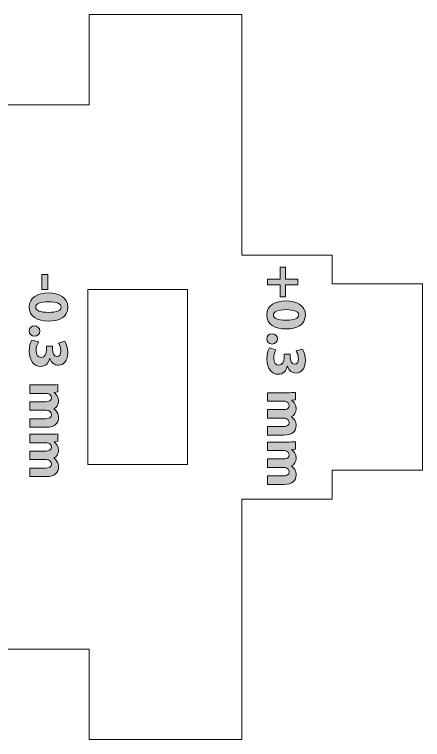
# Model space of a CAD drawing. Header units: inches. Extents: x 0.79 to 6.2, y -4.47 to -0.71.
# Drawn here: x 5.308 to 6.196, y -4.002 to -2.423 of the extents above; entities that cross this region are included whole.
import ezdxf

# ---------------------------------------------------------------- set-up
doc = ezdxf.new("R2010")
doc.units = ezdxf.units.IN
doc.header["$MEASUREMENT"] = 0
doc.layers.add('Layer 1', color=7, linetype='Continuous')

# ---------------------------------------------------------------- blocks, each defined once
blk = doc.blocks.new('block 5')
at = {"layer": 'Layer 1', "color": 7, "lineweight": 5, "true_color": 0xffffff}
for points in [[(5.999, -2.9469), (5.8022, -2.9469)], [(5.999, -3.0099), (5.999, -2.9469)], [(5.999, -3.0099), (6.1959, -3.0099), (6.1959, -3.4154), (5.999, -3.4154)], [(5.999, -3.4785), (5.999, -3.4154)], [(5.999, -3.4785), (5.8022, -3.4785)]]:
    blk.add_lwpolyline(points, dxfattribs=at)
blk = doc.blocks.new('block 6')
at = {"layer": 'Layer 1', "color": 7, "lineweight": 5, "true_color": 0xffffff}
for points in [[(5.4675, -3.0217), (5.6841, -3.0217), (5.6841, -3.4036), (5.4675, -3.4036)], [(5.4675, -3.0217), (5.4675, -3.4036)]]:
    blk.add_lwpolyline(points, dxfattribs=at)
blk = doc.blocks.new('block 26')
at = {"layer": 'Layer 1', "true_color": 0xed1f24}
h = blk.add_hatch(color=240, dxfattribs=at)
h.dxf.hatch_style = 2
h.paths.add_polyline_path([(5.9248, -3.0117), (5.8975, -3.0117), (5.8975, -3.0378), (5.8857, -3.0378), (5.8857, -3.0117), (5.8582, -3.0117), (5.8582, -2.9994), (5.8857, -2.9994), (5.8857, -2.9733), (5.8975, -2.9733), (5.8975, -2.9994), (5.9248, -2.9994)])
h = blk.add_hatch(color=240, dxfattribs=at)
h.dxf.hatch_style = 2
edge = h.paths.add_edge_path()
edge.add_spline(control_points=[(5.8993, -3.108), (5.8741, -3.108), (5.8569, -3.0979), (5.8569, -3.0771), (5.8569, -3.0561), (5.8757, -3.0469), (5.8987, -3.0468), (5.9223, -3.0468), (5.9409, -3.0568), (5.9409, -3.0778), (5.9409, -3.0995), (5.9215, -3.108), (5.8993, -3.108)], knot_values=[0, 0, 0, 0, 1, 1, 1, 2, 2, 2, 3, 3, 3, 4, 4, 4, 4], degree=3, periodic=1)
edge = h.paths.add_edge_path()
edge.add_spline(control_points=[(5.8987, -3.0659), (5.8801, -3.0658), (5.8712, -3.0703), (5.8712, -3.0777), (5.8712, -3.085), (5.8805, -3.089), (5.899, -3.089), (5.917, -3.089), (5.9265, -3.0852), (5.9265, -3.0775), (5.9265, -3.0705), (5.9176, -3.0658), (5.8987, -3.0659)], knot_values=[0, 0, 0, 0, 1, 1, 1, 2, 2, 2, 3, 3, 3, 4, 4, 4, 4], degree=3, periodic=1)
h = blk.add_hatch(color=240, dxfattribs=at)
h.dxf.hatch_style = 2
edge = h.paths.add_edge_path()
edge.add_spline(control_points=[(5.8684, -3.1184), (5.8751, -3.1184), (5.88, -3.123), (5.88, -3.1296), (5.88, -3.1363), (5.8752, -3.1408), (5.8684, -3.1408), (5.8617, -3.1408), (5.8569, -3.1363), (5.8569, -3.1295), (5.8569, -3.123), (5.8617, -3.1184), (5.8684, -3.1184)], knot_values=[0, 0, 0, 0, 1, 1, 1, 2, 2, 2, 3, 3, 3, 4, 4, 4, 4], degree=3, periodic=1)
h = blk.add_hatch(color=240, dxfattribs=at)
h.dxf.hatch_style = 2
edge = h.paths.add_edge_path()
edge.add_spline(control_points=[(5.8769, -3.1533), (5.8751, -3.1566), (5.8719, -3.1644), (5.8719, -3.1721), (5.8719, -3.182), (5.8766, -3.187), (5.8827, -3.187), (5.8907, -3.187), (5.8944, -3.179), (5.8944, -3.1706), (5.8944, -3.1706), (5.8944, -3.1629), (5.8944, -3.1629), (5.8944, -3.1629), (5.908, -3.1629), (5.908, -3.1629), (5.908, -3.1629), (5.908, -3.1703), (5.908, -3.1703), (5.9081, -3.1766), (5.9105, -3.1848), (5.9174, -3.1848), (5.9223, -3.1848), (5.9259, -3.1808), (5.9259, -3.1728), (5.9259, -3.1661), (5.923, -3.1591), (5.921, -3.1558), (5.921, -3.1558), (5.9348, -3.1519), (5.9348, -3.1519), (5.9379, -3.1568), (5.9409, -3.1665), (5.9409, -3.177), (5.9409, -3.1944), (5.9318, -3.204), (5.9206, -3.204), (5.912, -3.204), (5.9052, -3.1992), (5.9017, -3.1892), (5.9017, -3.1892), (5.9015, -3.1892), (5.9015, -3.1892), (5.8997, -3.1989), (5.8924, -3.2068), (5.8817, -3.2068), (5.8674, -3.2068), (5.8569, -3.1942), (5.8569, -3.1735), (5.8569, -3.163), (5.8596, -3.1541), (5.8626, -3.1494), (5.8626, -3.1494), (5.8769, -3.1533), (5.8769, -3.1533)], knot_values=[0, 0, 0, 0, 1, 1, 1, 2, 2, 2, 3, 3, 3, 4, 4, 4, 5, 5, 5, 6, 6, 6, 7, 7, 7, 8, 8, 8, 9, 9, 9, 10, 10, 10, 11, 11, 11, 12, 12, 12, 13, 13, 13, 14, 14, 14, 15, 15, 15, 16, 16, 16, 17, 17, 17, 18, 18, 18, 18], degree=3, periodic=1)
h = blk.add_hatch(color=240, dxfattribs=at)
h.dxf.hatch_style = 2
edge = h.paths.add_edge_path()
edge.add_spline(control_points=[(5.8999, -3.2469), (5.9075, -3.2469), (5.914, -3.2466), (5.9194, -3.2464), (5.9194, -3.2464), (5.9194, -3.2624), (5.9194, -3.2624), (5.9194, -3.2624), (5.9111, -3.2633), (5.9111, -3.2633), (5.9111, -3.2633), (5.9111, -3.2636), (5.9111, -3.2636), (5.915, -3.2663), (5.9208, -3.2716), (5.9208, -3.2822), (5.9208, -3.29), (5.9168, -3.2963), (5.9104, -3.2989), (5.9104, -3.2989), (5.9104, -3.2992), (5.9104, -3.2992), (5.9135, -3.3014), (5.916, -3.3042), (5.9178, -3.307), (5.9198, -3.3104), (5.9208, -3.3142), (5.9208, -3.3187), (5.9208, -3.3304), (5.9125, -3.3393), (5.8942, -3.3393), (5.8942, -3.3393), (5.8582, -3.3393), (5.8582, -3.3393), (5.8582, -3.3393), (5.8582, -3.3208), (5.8582, -3.3208), (5.8582, -3.3208), (5.8915, -3.3208), (5.8915, -3.3208), (5.9004, -3.3208), (5.9055, -3.3179), (5.9055, -3.3118), (5.9055, -3.3074), (5.9025, -3.3043), (5.8989, -3.303), (5.8975, -3.3025), (5.8955, -3.3023), (5.894, -3.3023), (5.894, -3.3023), (5.8582, -3.3023), (5.8582, -3.3023), (5.8582, -3.3023), (5.8582, -3.2838), (5.8582, -3.2838), (5.8582, -3.2838), (5.8925, -3.2838), (5.8925, -3.2838), (5.9002, -3.2838), (5.9055, -3.281), (5.9055, -3.275), (5.9055, -3.2701), (5.9017, -3.2673), (5.8986, -3.2661), (5.8971, -3.2655), (5.8954, -3.2654), (5.8939, -3.2654), (5.8939, -3.2654), (5.8582, -3.2654), (5.8582, -3.2654), (5.8582, -3.2654), (5.8582, -3.2469), (5.8582, -3.2469), (5.8582, -3.2469), (5.8999, -3.2469), (5.8999, -3.2469)], knot_values=[0, 0, 0, 0, 1, 1, 1, 2, 2, 2, 3, 3, 3, 4, 4, 4, 5, 5, 5, 6, 6, 6, 7, 7, 7, 8, 8, 8, 9, 9, 9, 10, 10, 10, 11, 11, 11, 12, 12, 12, 13, 13, 13, 14, 14, 14, 15, 15, 15, 16, 16, 16, 17, 17, 17, 18, 18, 18, 19, 19, 19, 20, 20, 20, 21, 21, 21, 22, 22, 22, 23, 23, 23, 24, 24, 24, 25, 25, 25, 25], degree=3, periodic=1)
h = blk.add_hatch(color=240, dxfattribs=at)
h.dxf.hatch_style = 2
edge = h.paths.add_edge_path()
edge.add_spline(control_points=[(5.8999, -3.3544), (5.9075, -3.3544), (5.914, -3.3541), (5.9194, -3.3539), (5.9194, -3.3539), (5.9194, -3.3699), (5.9194, -3.3699), (5.9194, -3.3699), (5.9111, -3.3708), (5.9111, -3.3708), (5.9111, -3.3708), (5.9111, -3.3711), (5.9111, -3.3711), (5.915, -3.3738), (5.9208, -3.3791), (5.9208, -3.3896), (5.9208, -3.3975), (5.9168, -3.4038), (5.9104, -3.4064), (5.9104, -3.4064), (5.9104, -3.4067), (5.9104, -3.4067), (5.9135, -3.4089), (5.916, -3.4117), (5.9178, -3.4145), (5.9198, -3.4179), (5.9208, -3.4217), (5.9208, -3.4262), (5.9208, -3.4379), (5.9125, -3.4468), (5.8942, -3.4468), (5.8942, -3.4468), (5.8582, -3.4468), (5.8582, -3.4468), (5.8582, -3.4468), (5.8582, -3.4283), (5.8582, -3.4283), (5.8582, -3.4283), (5.8915, -3.4283), (5.8915, -3.4283), (5.9004, -3.4283), (5.9055, -3.4254), (5.9055, -3.4193), (5.9055, -3.4149), (5.9025, -3.4118), (5.8989, -3.4105), (5.8975, -3.41), (5.8955, -3.4098), (5.894, -3.4098), (5.894, -3.4098), (5.8582, -3.4098), (5.8582, -3.4098), (5.8582, -3.4098), (5.8582, -3.3913), (5.8582, -3.3913), (5.8582, -3.3913), (5.8925, -3.3913), (5.8925, -3.3913), (5.9002, -3.3913), (5.9055, -3.3885), (5.9055, -3.3825), (5.9055, -3.3776), (5.9017, -3.3748), (5.8986, -3.3736), (5.8971, -3.373), (5.8954, -3.3729), (5.8939, -3.3729), (5.8939, -3.3729), (5.8582, -3.3729), (5.8582, -3.3729), (5.8582, -3.3729), (5.8582, -3.3544), (5.8582, -3.3544), (5.8582, -3.3544), (5.8999, -3.3544), (5.8999, -3.3544)], knot_values=[0, 0, 0, 0, 1, 1, 1, 2, 2, 2, 3, 3, 3, 4, 4, 4, 5, 5, 5, 6, 6, 6, 7, 7, 7, 8, 8, 8, 9, 9, 9, 10, 10, 10, 11, 11, 11, 12, 12, 12, 13, 13, 13, 14, 14, 14, 15, 15, 15, 16, 16, 16, 17, 17, 17, 18, 18, 18, 19, 19, 19, 20, 20, 20, 21, 21, 21, 22, 22, 22, 23, 23, 23, 24, 24, 24, 25, 25, 25, 25], degree=3, periodic=1)
at = {"layer": 'Layer 1', "lineweight": 0}
blk.add_lwpolyline([(5.9248, -3.0117), (5.8975, -3.0117), (5.8975, -3.0378), (5.8857, -3.0378), (5.8857, -3.0117), (5.8582, -3.0117), (5.8582, -2.9994), (5.8857, -2.9994), (5.8857, -2.9733), (5.8975, -2.9733), (5.8975, -2.9994), (5.9248, -2.9994), (5.9248, -3.0117)], dxfattribs=at)
for points, knots in [([(5.8993, -3.108), (5.8741, -3.108), (5.8569, -3.0979), (5.8569, -3.0771), (5.8569, -3.0561), (5.8757, -3.0469), (5.8987, -3.0468), (5.9223, -3.0468), (5.9409, -3.0568), (5.9409, -3.0778), (5.9409, -3.0995), (5.9215, -3.108), (5.8993, -3.108)], [0, 0, 0, 0, 1, 1, 1, 2, 2, 2, 3, 3, 3, 4, 4, 4, 4]), ([(5.8987, -3.0659), (5.8801, -3.0658), (5.8712, -3.0703), (5.8712, -3.0777), (5.8712, -3.085), (5.8805, -3.089), (5.899, -3.089), (5.917, -3.089), (5.9265, -3.0852), (5.9265, -3.0775), (5.9265, -3.0705), (5.9176, -3.0658), (5.8987, -3.0659)], [0, 0, 0, 0, 1, 1, 1, 2, 2, 2, 3, 3, 3, 4, 4, 4, 4]), ([(5.8684, -3.1184), (5.8751, -3.1184), (5.88, -3.123), (5.88, -3.1296), (5.88, -3.1363), (5.8752, -3.1408), (5.8684, -3.1408), (5.8617, -3.1408), (5.8569, -3.1363), (5.8569, -3.1295), (5.8569, -3.123), (5.8617, -3.1184), (5.8684, -3.1184)], [0, 0, 0, 0, 1, 1, 1, 2, 2, 2, 3, 3, 3, 4, 4, 4, 4]), ([(5.8769, -3.1533), (5.8751, -3.1566), (5.8719, -3.1644), (5.8719, -3.1721), (5.8719, -3.182), (5.8766, -3.187), (5.8827, -3.187), (5.8907, -3.187), (5.8944, -3.179), (5.8944, -3.1706), (5.8944, -3.1706), (5.8944, -3.1629), (5.8944, -3.1629), (5.8944, -3.1629), (5.908, -3.1629), (5.908, -3.1629), (5.908, -3.1629), (5.908, -3.1703), (5.908, -3.1703), (5.9081, -3.1766), (5.9105, -3.1848), (5.9174, -3.1848), (5.9223, -3.1848), (5.9259, -3.1808), (5.9259, -3.1728), (5.9259, -3.1661), (5.923, -3.1591), (5.921, -3.1558), (5.921, -3.1558), (5.9348, -3.1519), (5.9348, -3.1519), (5.9379, -3.1568), (5.9409, -3.1665), (5.9409, -3.177), (5.9409, -3.1944), (5.9318, -3.204), (5.9206, -3.204), (5.912, -3.204), (5.9052, -3.1992), (5.9017, -3.1892), (5.9017, -3.1892), (5.9015, -3.1892), (5.9015, -3.1892), (5.8997, -3.1989), (5.8924, -3.2068), (5.8817, -3.2068), (5.8674, -3.2068), (5.8569, -3.1942), (5.8569, -3.1735), (5.8569, -3.163), (5.8596, -3.1541), (5.8626, -3.1494), (5.8626, -3.1494), (5.8769, -3.1533), (5.8769, -3.1533)], [0, 0, 0, 0, 1, 1, 1, 2, 2, 2, 3, 3, 3, 4, 4, 4, 5, 5, 5, 6, 6, 6, 7, 7, 7, 8, 8, 8, 9, 9, 9, 10, 10, 10, 11, 11, 11, 12, 12, 12, 13, 13, 13, 14, 14, 14, 15, 15, 15, 16, 16, 16, 17, 17, 17, 18, 18, 18, 18]), ([(5.8999, -3.2469), (5.9075, -3.2469), (5.914, -3.2466), (5.9194, -3.2464), (5.9194, -3.2464), (5.9194, -3.2624), (5.9194, -3.2624), (5.9194, -3.2624), (5.9111, -3.2633), (5.9111, -3.2633), (5.9111, -3.2633), (5.9111, -3.2636), (5.9111, -3.2636), (5.915, -3.2663), (5.9208, -3.2716), (5.9208, -3.2822), (5.9208, -3.29), (5.9168, -3.2963), (5.9104, -3.2989), (5.9104, -3.2989), (5.9104, -3.2992), (5.9104, -3.2992), (5.9135, -3.3014), (5.916, -3.3042), (5.9178, -3.307), (5.9198, -3.3104), (5.9208, -3.3142), (5.9208, -3.3187), (5.9208, -3.3304), (5.9125, -3.3393), (5.8942, -3.3393), (5.8942, -3.3393), (5.8582, -3.3393), (5.8582, -3.3393), (5.8582, -3.3393), (5.8582, -3.3208), (5.8582, -3.3208), (5.8582, -3.3208), (5.8915, -3.3208), (5.8915, -3.3208), (5.9004, -3.3208), (5.9055, -3.3179), (5.9055, -3.3118), (5.9055, -3.3074), (5.9025, -3.3043), (5.8989, -3.303), (5.8975, -3.3025), (5.8955, -3.3023), (5.894, -3.3023), (5.894, -3.3023), (5.8582, -3.3023), (5.8582, -3.3023), (5.8582, -3.3023), (5.8582, -3.2838), (5.8582, -3.2838), (5.8582, -3.2838), (5.8925, -3.2838), (5.8925, -3.2838), (5.9002, -3.2838), (5.9055, -3.281), (5.9055, -3.275), (5.9055, -3.2701), (5.9017, -3.2673), (5.8986, -3.2661), (5.8971, -3.2655), (5.8954, -3.2654), (5.8939, -3.2654), (5.8939, -3.2654), (5.8582, -3.2654), (5.8582, -3.2654), (5.8582, -3.2654), (5.8582, -3.2469), (5.8582, -3.2469), (5.8582, -3.2469), (5.8999, -3.2469), (5.8999, -3.2469)], [0, 0, 0, 0, 1, 1, 1, 2, 2, 2, 3, 3, 3, 4, 4, 4, 5, 5, 5, 6, 6, 6, 7, 7, 7, 8, 8, 8, 9, 9, 9, 10, 10, 10, 11, 11, 11, 12, 12, 12, 13, 13, 13, 14, 14, 14, 15, 15, 15, 16, 16, 16, 17, 17, 17, 18, 18, 18, 19, 19, 19, 20, 20, 20, 21, 21, 21, 22, 22, 22, 23, 23, 23, 24, 24, 24, 25, 25, 25, 25]), ([(5.8999, -3.3544), (5.9075, -3.3544), (5.914, -3.3541), (5.9194, -3.3539), (5.9194, -3.3539), (5.9194, -3.3699), (5.9194, -3.3699), (5.9194, -3.3699), (5.9111, -3.3708), (5.9111, -3.3708), (5.9111, -3.3708), (5.9111, -3.3711), (5.9111, -3.3711), (5.915, -3.3738), (5.9208, -3.3791), (5.9208, -3.3896), (5.9208, -3.3975), (5.9168, -3.4038), (5.9104, -3.4064), (5.9104, -3.4064), (5.9104, -3.4067), (5.9104, -3.4067), (5.9135, -3.4089), (5.916, -3.4117), (5.9178, -3.4145), (5.9198, -3.4179), (5.9208, -3.4217), (5.9208, -3.4262), (5.9208, -3.4379), (5.9125, -3.4468), (5.8942, -3.4468), (5.8942, -3.4468), (5.8582, -3.4468), (5.8582, -3.4468), (5.8582, -3.4468), (5.8582, -3.4283), (5.8582, -3.4283), (5.8582, -3.4283), (5.8915, -3.4283), (5.8915, -3.4283), (5.9004, -3.4283), (5.9055, -3.4254), (5.9055, -3.4193), (5.9055, -3.4149), (5.9025, -3.4118), (5.8989, -3.4105), (5.8975, -3.41), (5.8955, -3.4098), (5.894, -3.4098), (5.894, -3.4098), (5.8582, -3.4098), (5.8582, -3.4098), (5.8582, -3.4098), (5.8582, -3.3913), (5.8582, -3.3913), (5.8582, -3.3913), (5.8925, -3.3913), (5.8925, -3.3913), (5.9002, -3.3913), (5.9055, -3.3885), (5.9055, -3.3825), (5.9055, -3.3776), (5.9017, -3.3748), (5.8986, -3.3736), (5.8971, -3.373), (5.8954, -3.3729), (5.8939, -3.3729), (5.8939, -3.3729), (5.8582, -3.3729), (5.8582, -3.3729), (5.8582, -3.3729), (5.8582, -3.3544), (5.8582, -3.3544), (5.8582, -3.3544), (5.8999, -3.3544), (5.8999, -3.3544)], [0, 0, 0, 0, 1, 1, 1, 2, 2, 2, 3, 3, 3, 4, 4, 4, 5, 5, 5, 6, 6, 6, 7, 7, 7, 8, 8, 8, 9, 9, 9, 10, 10, 10, 11, 11, 11, 12, 12, 12, 13, 13, 13, 14, 14, 14, 15, 15, 15, 16, 16, 16, 17, 17, 17, 18, 18, 18, 19, 19, 19, 20, 20, 20, 21, 21, 21, 22, 22, 22, 23, 23, 23, 24, 24, 24, 25, 25, 25, 25])]:
    blk.add_open_spline(points, degree=3, knots=knots, dxfattribs=at)
blk = doc.blocks.new('block 27')
at = {"layer": 'Layer 1', "true_color": 0xed1f24}
h = blk.add_hatch(color=240, dxfattribs=at)
h.dxf.hatch_style = 2
h.paths.add_polyline_path([(5.38, -3.0219), (5.3674, -3.0219), (5.3674, -2.9891), (5.38, -2.9891)])
h = blk.add_hatch(color=240, dxfattribs=at)
h.dxf.hatch_style = 2
edge = h.paths.add_edge_path()
edge.add_spline(control_points=[(5.3819, -3.0909), (5.3568, -3.0909), (5.3395, -3.0808), (5.3395, -3.06), (5.3395, -3.039), (5.3584, -3.0298), (5.3814, -3.0296), (5.4049, -3.0296), (5.4235, -3.0397), (5.4235, -3.0607), (5.4235, -3.0824), (5.4041, -3.0909), (5.3819, -3.0909)], knot_values=[0, 0, 0, 0, 1, 1, 1, 2, 2, 2, 3, 3, 3, 4, 4, 4, 4], degree=3, periodic=1)
edge = h.paths.add_edge_path()
edge.add_spline(control_points=[(5.3814, -3.0488), (5.3628, -3.0487), (5.3539, -3.0532), (5.3539, -3.0605), (5.3539, -3.0679), (5.3631, -3.0719), (5.3816, -3.0719), (5.3996, -3.0719), (5.4091, -3.068), (5.4091, -3.0604), (5.4091, -3.0534), (5.4003, -3.0487), (5.3814, -3.0488)], knot_values=[0, 0, 0, 0, 1, 1, 1, 2, 2, 2, 3, 3, 3, 4, 4, 4, 4], degree=3, periodic=1)
h = blk.add_hatch(color=240, dxfattribs=at)
h.dxf.hatch_style = 2
edge = h.paths.add_edge_path()
edge.add_spline(control_points=[(5.351, -3.1013), (5.3578, -3.1013), (5.3626, -3.1059), (5.3626, -3.1125), (5.3626, -3.1192), (5.3579, -3.1237), (5.351, -3.1237), (5.3444, -3.1237), (5.3395, -3.1192), (5.3395, -3.1124), (5.3395, -3.1059), (5.3444, -3.1013), (5.351, -3.1013)], knot_values=[0, 0, 0, 0, 1, 1, 1, 2, 2, 2, 3, 3, 3, 4, 4, 4, 4], degree=3, periodic=1)
h = blk.add_hatch(color=240, dxfattribs=at)
h.dxf.hatch_style = 2
edge = h.paths.add_edge_path()
edge.add_spline(control_points=[(5.3595, -3.1361), (5.3578, -3.1395), (5.3545, -3.1473), (5.3545, -3.155), (5.3545, -3.1649), (5.3593, -3.1699), (5.3654, -3.1699), (5.3734, -3.1699), (5.377, -3.1619), (5.377, -3.1535), (5.377, -3.1535), (5.377, -3.1458), (5.377, -3.1458), (5.377, -3.1458), (5.3906, -3.1458), (5.3906, -3.1458), (5.3906, -3.1458), (5.3906, -3.1532), (5.3906, -3.1532), (5.3908, -3.1595), (5.3931, -3.1677), (5.4, -3.1677), (5.4049, -3.1677), (5.4085, -3.1637), (5.4085, -3.1557), (5.4085, -3.149), (5.4056, -3.142), (5.4036, -3.1387), (5.4036, -3.1387), (5.4174, -3.1348), (5.4174, -3.1348), (5.4205, -3.1396), (5.4235, -3.1494), (5.4235, -3.1599), (5.4235, -3.1773), (5.4144, -3.1869), (5.4033, -3.1869), (5.3946, -3.1869), (5.3879, -3.182), (5.3844, -3.172), (5.3844, -3.172), (5.3841, -3.172), (5.3841, -3.172), (5.3824, -3.1818), (5.375, -3.1897), (5.3644, -3.1897), (5.35, -3.1897), (5.3395, -3.177), (5.3395, -3.1564), (5.3395, -3.1459), (5.3423, -3.137), (5.3452, -3.1323), (5.3452, -3.1323), (5.3595, -3.1361), (5.3595, -3.1361)], knot_values=[0, 0, 0, 0, 1, 1, 1, 2, 2, 2, 3, 3, 3, 4, 4, 4, 5, 5, 5, 6, 6, 6, 7, 7, 7, 8, 8, 8, 9, 9, 9, 10, 10, 10, 11, 11, 11, 12, 12, 12, 13, 13, 13, 14, 14, 14, 15, 15, 15, 16, 16, 16, 17, 17, 17, 18, 18, 18, 18], degree=3, periodic=1)
h = blk.add_hatch(color=240, dxfattribs=at)
h.dxf.hatch_style = 2
edge = h.paths.add_edge_path()
edge.add_spline(control_points=[(5.3825, -3.2298), (5.3901, -3.2298), (5.3966, -3.2295), (5.402, -3.2293), (5.402, -3.2293), (5.402, -3.2453), (5.402, -3.2453), (5.402, -3.2453), (5.3938, -3.2462), (5.3938, -3.2462), (5.3938, -3.2462), (5.3938, -3.2465), (5.3938, -3.2465), (5.3976, -3.2492), (5.4034, -3.2545), (5.4034, -3.265), (5.4034, -3.2729), (5.3994, -3.2792), (5.393, -3.2818), (5.393, -3.2818), (5.393, -3.282), (5.393, -3.282), (5.3961, -3.2843), (5.3986, -3.287), (5.4004, -3.2899), (5.4024, -3.2933), (5.4034, -3.297), (5.4034, -3.3015), (5.4034, -3.3133), (5.3951, -3.3222), (5.3769, -3.3222), (5.3769, -3.3222), (5.3409, -3.3222), (5.3409, -3.3222), (5.3409, -3.3222), (5.3409, -3.3037), (5.3409, -3.3037), (5.3409, -3.3037), (5.3741, -3.3037), (5.3741, -3.3037), (5.383, -3.3037), (5.3881, -3.3008), (5.3881, -3.2947), (5.3881, -3.2903), (5.3851, -3.2872), (5.3815, -3.2859), (5.3801, -3.2854), (5.3781, -3.2852), (5.3766, -3.2852), (5.3766, -3.2852), (5.3409, -3.2852), (5.3409, -3.2852), (5.3409, -3.2852), (5.3409, -3.2667), (5.3409, -3.2667), (5.3409, -3.2667), (5.3751, -3.2667), (5.3751, -3.2667), (5.3829, -3.2667), (5.3881, -3.2639), (5.3881, -3.2579), (5.3881, -3.253), (5.3844, -3.2502), (5.3813, -3.249), (5.3798, -3.2484), (5.378, -3.2483), (5.3765, -3.2483), (5.3765, -3.2483), (5.3409, -3.2483), (5.3409, -3.2483), (5.3409, -3.2483), (5.3409, -3.2298), (5.3409, -3.2298), (5.3409, -3.2298), (5.3825, -3.2298), (5.3825, -3.2298)], knot_values=[0, 0, 0, 0, 1, 1, 1, 2, 2, 2, 3, 3, 3, 4, 4, 4, 5, 5, 5, 6, 6, 6, 7, 7, 7, 8, 8, 8, 9, 9, 9, 10, 10, 10, 11, 11, 11, 12, 12, 12, 13, 13, 13, 14, 14, 14, 15, 15, 15, 16, 16, 16, 17, 17, 17, 18, 18, 18, 19, 19, 19, 20, 20, 20, 21, 21, 21, 22, 22, 22, 23, 23, 23, 24, 24, 24, 25, 25, 25, 25], degree=3, periodic=1)
h = blk.add_hatch(color=240, dxfattribs=at)
h.dxf.hatch_style = 2
edge = h.paths.add_edge_path()
edge.add_spline(control_points=[(5.3825, -3.3373), (5.3901, -3.3373), (5.3966, -3.337), (5.402, -3.3368), (5.402, -3.3368), (5.402, -3.3528), (5.402, -3.3528), (5.402, -3.3528), (5.3938, -3.3537), (5.3938, -3.3537), (5.3938, -3.3537), (5.3938, -3.354), (5.3938, -3.354), (5.3976, -3.3567), (5.4034, -3.362), (5.4034, -3.3725), (5.4034, -3.3804), (5.3994, -3.3867), (5.393, -3.3893), (5.393, -3.3893), (5.393, -3.3895), (5.393, -3.3895), (5.3961, -3.3918), (5.3986, -3.3945), (5.4004, -3.3974), (5.4024, -3.4008), (5.4034, -3.4045), (5.4034, -3.409), (5.4034, -3.4208), (5.3951, -3.4297), (5.3769, -3.4297), (5.3769, -3.4297), (5.3409, -3.4297), (5.3409, -3.4297), (5.3409, -3.4297), (5.3409, -3.4112), (5.3409, -3.4112), (5.3409, -3.4112), (5.3741, -3.4112), (5.3741, -3.4112), (5.383, -3.4112), (5.3881, -3.4083), (5.3881, -3.4022), (5.3881, -3.3978), (5.3851, -3.3947), (5.3815, -3.3934), (5.3801, -3.3929), (5.3781, -3.3927), (5.3766, -3.3927), (5.3766, -3.3927), (5.3409, -3.3927), (5.3409, -3.3927), (5.3409, -3.3927), (5.3409, -3.3742), (5.3409, -3.3742), (5.3409, -3.3742), (5.3751, -3.3742), (5.3751, -3.3742), (5.3829, -3.3742), (5.3881, -3.3714), (5.3881, -3.3654), (5.3881, -3.3605), (5.3844, -3.3577), (5.3813, -3.3565), (5.3798, -3.3559), (5.378, -3.3558), (5.3765, -3.3558), (5.3765, -3.3558), (5.3409, -3.3558), (5.3409, -3.3558), (5.3409, -3.3558), (5.3409, -3.3373), (5.3409, -3.3373), (5.3409, -3.3373), (5.3825, -3.3373), (5.3825, -3.3373)], knot_values=[0, 0, 0, 0, 1, 1, 1, 2, 2, 2, 3, 3, 3, 4, 4, 4, 5, 5, 5, 6, 6, 6, 7, 7, 7, 8, 8, 8, 9, 9, 9, 10, 10, 10, 11, 11, 11, 12, 12, 12, 13, 13, 13, 14, 14, 14, 15, 15, 15, 16, 16, 16, 17, 17, 17, 18, 18, 18, 19, 19, 19, 20, 20, 20, 21, 21, 21, 22, 22, 22, 23, 23, 23, 24, 24, 24, 25, 25, 25, 25], degree=3, periodic=1)
at = {"layer": 'Layer 1', "lineweight": 0}
blk.add_lwpolyline([(5.38, -3.0219), (5.3674, -3.0219), (5.3674, -2.9891), (5.38, -2.9891), (5.38, -3.0219)], dxfattribs=at)
for points, knots in [([(5.3819, -3.0909), (5.3568, -3.0909), (5.3395, -3.0808), (5.3395, -3.06), (5.3395, -3.039), (5.3584, -3.0298), (5.3814, -3.0296), (5.4049, -3.0296), (5.4235, -3.0397), (5.4235, -3.0607), (5.4235, -3.0824), (5.4041, -3.0909), (5.3819, -3.0909)], [0, 0, 0, 0, 1, 1, 1, 2, 2, 2, 3, 3, 3, 4, 4, 4, 4]), ([(5.3814, -3.0488), (5.3628, -3.0487), (5.3539, -3.0532), (5.3539, -3.0605), (5.3539, -3.0679), (5.3631, -3.0719), (5.3816, -3.0719), (5.3996, -3.0719), (5.4091, -3.068), (5.4091, -3.0604), (5.4091, -3.0534), (5.4003, -3.0487), (5.3814, -3.0488)], [0, 0, 0, 0, 1, 1, 1, 2, 2, 2, 3, 3, 3, 4, 4, 4, 4]), ([(5.351, -3.1013), (5.3578, -3.1013), (5.3626, -3.1059), (5.3626, -3.1125), (5.3626, -3.1192), (5.3579, -3.1237), (5.351, -3.1237), (5.3444, -3.1237), (5.3395, -3.1192), (5.3395, -3.1124), (5.3395, -3.1059), (5.3444, -3.1013), (5.351, -3.1013)], [0, 0, 0, 0, 1, 1, 1, 2, 2, 2, 3, 3, 3, 4, 4, 4, 4]), ([(5.3595, -3.1361), (5.3578, -3.1395), (5.3545, -3.1473), (5.3545, -3.155), (5.3545, -3.1649), (5.3593, -3.1699), (5.3654, -3.1699), (5.3734, -3.1699), (5.377, -3.1619), (5.377, -3.1535), (5.377, -3.1535), (5.377, -3.1458), (5.377, -3.1458), (5.377, -3.1458), (5.3906, -3.1458), (5.3906, -3.1458), (5.3906, -3.1458), (5.3906, -3.1532), (5.3906, -3.1532), (5.3908, -3.1595), (5.3931, -3.1677), (5.4, -3.1677), (5.4049, -3.1677), (5.4085, -3.1637), (5.4085, -3.1557), (5.4085, -3.149), (5.4056, -3.142), (5.4036, -3.1387), (5.4036, -3.1387), (5.4174, -3.1348), (5.4174, -3.1348), (5.4205, -3.1396), (5.4235, -3.1494), (5.4235, -3.1599), (5.4235, -3.1773), (5.4144, -3.1869), (5.4033, -3.1869), (5.3946, -3.1869), (5.3879, -3.182), (5.3844, -3.172), (5.3844, -3.172), (5.3841, -3.172), (5.3841, -3.172), (5.3824, -3.1818), (5.375, -3.1897), (5.3644, -3.1897), (5.35, -3.1897), (5.3395, -3.177), (5.3395, -3.1564), (5.3395, -3.1459), (5.3423, -3.137), (5.3452, -3.1323), (5.3452, -3.1323), (5.3595, -3.1361), (5.3595, -3.1361)], [0, 0, 0, 0, 1, 1, 1, 2, 2, 2, 3, 3, 3, 4, 4, 4, 5, 5, 5, 6, 6, 6, 7, 7, 7, 8, 8, 8, 9, 9, 9, 10, 10, 10, 11, 11, 11, 12, 12, 12, 13, 13, 13, 14, 14, 14, 15, 15, 15, 16, 16, 16, 17, 17, 17, 18, 18, 18, 18]), ([(5.3825, -3.2298), (5.3901, -3.2298), (5.3966, -3.2295), (5.402, -3.2293), (5.402, -3.2293), (5.402, -3.2453), (5.402, -3.2453), (5.402, -3.2453), (5.3938, -3.2462), (5.3938, -3.2462), (5.3938, -3.2462), (5.3938, -3.2465), (5.3938, -3.2465), (5.3976, -3.2492), (5.4034, -3.2545), (5.4034, -3.265), (5.4034, -3.2729), (5.3994, -3.2792), (5.393, -3.2818), (5.393, -3.2818), (5.393, -3.282), (5.393, -3.282), (5.3961, -3.2843), (5.3986, -3.287), (5.4004, -3.2899), (5.4024, -3.2933), (5.4034, -3.297), (5.4034, -3.3015), (5.4034, -3.3133), (5.3951, -3.3222), (5.3769, -3.3222), (5.3769, -3.3222), (5.3409, -3.3222), (5.3409, -3.3222), (5.3409, -3.3222), (5.3409, -3.3037), (5.3409, -3.3037), (5.3409, -3.3037), (5.3741, -3.3037), (5.3741, -3.3037), (5.383, -3.3037), (5.3881, -3.3008), (5.3881, -3.2947), (5.3881, -3.2903), (5.3851, -3.2872), (5.3815, -3.2859), (5.3801, -3.2854), (5.3781, -3.2852), (5.3766, -3.2852), (5.3766, -3.2852), (5.3409, -3.2852), (5.3409, -3.2852), (5.3409, -3.2852), (5.3409, -3.2667), (5.3409, -3.2667), (5.3409, -3.2667), (5.3751, -3.2667), (5.3751, -3.2667), (5.3829, -3.2667), (5.3881, -3.2639), (5.3881, -3.2579), (5.3881, -3.253), (5.3844, -3.2502), (5.3813, -3.249), (5.3798, -3.2484), (5.378, -3.2483), (5.3765, -3.2483), (5.3765, -3.2483), (5.3409, -3.2483), (5.3409, -3.2483), (5.3409, -3.2483), (5.3409, -3.2298), (5.3409, -3.2298), (5.3409, -3.2298), (5.3825, -3.2298), (5.3825, -3.2298)], [0, 0, 0, 0, 1, 1, 1, 2, 2, 2, 3, 3, 3, 4, 4, 4, 5, 5, 5, 6, 6, 6, 7, 7, 7, 8, 8, 8, 9, 9, 9, 10, 10, 10, 11, 11, 11, 12, 12, 12, 13, 13, 13, 14, 14, 14, 15, 15, 15, 16, 16, 16, 17, 17, 17, 18, 18, 18, 19, 19, 19, 20, 20, 20, 21, 21, 21, 22, 22, 22, 23, 23, 23, 24, 24, 24, 25, 25, 25, 25]), ([(5.3825, -3.3373), (5.3901, -3.3373), (5.3966, -3.337), (5.402, -3.3368), (5.402, -3.3368), (5.402, -3.3528), (5.402, -3.3528), (5.402, -3.3528), (5.3938, -3.3537), (5.3938, -3.3537), (5.3938, -3.3537), (5.3938, -3.354), (5.3938, -3.354), (5.3976, -3.3567), (5.4034, -3.362), (5.4034, -3.3725), (5.4034, -3.3804), (5.3994, -3.3867), (5.393, -3.3893), (5.393, -3.3893), (5.393, -3.3895), (5.393, -3.3895), (5.3961, -3.3918), (5.3986, -3.3945), (5.4004, -3.3974), (5.4024, -3.4008), (5.4034, -3.4045), (5.4034, -3.409), (5.4034, -3.4208), (5.3951, -3.4297), (5.3769, -3.4297), (5.3769, -3.4297), (5.3409, -3.4297), (5.3409, -3.4297), (5.3409, -3.4297), (5.3409, -3.4112), (5.3409, -3.4112), (5.3409, -3.4112), (5.3741, -3.4112), (5.3741, -3.4112), (5.383, -3.4112), (5.3881, -3.4083), (5.3881, -3.4022), (5.3881, -3.3978), (5.3851, -3.3947), (5.3815, -3.3934), (5.3801, -3.3929), (5.3781, -3.3927), (5.3766, -3.3927), (5.3766, -3.3927), (5.3409, -3.3927), (5.3409, -3.3927), (5.3409, -3.3927), (5.3409, -3.3742), (5.3409, -3.3742), (5.3409, -3.3742), (5.3751, -3.3742), (5.3751, -3.3742), (5.3829, -3.3742), (5.3881, -3.3714), (5.3881, -3.3654), (5.3881, -3.3605), (5.3844, -3.3577), (5.3813, -3.3565), (5.3798, -3.3559), (5.378, -3.3558), (5.3765, -3.3558), (5.3765, -3.3558), (5.3409, -3.3558), (5.3409, -3.3558), (5.3409, -3.3558), (5.3409, -3.3373), (5.3409, -3.3373), (5.3409, -3.3373), (5.3825, -3.3373), (5.3825, -3.3373)], [0, 0, 0, 0, 1, 1, 1, 2, 2, 2, 3, 3, 3, 4, 4, 4, 5, 5, 5, 6, 6, 6, 7, 7, 7, 8, 8, 8, 9, 9, 9, 10, 10, 10, 11, 11, 11, 12, 12, 12, 13, 13, 13, 14, 14, 14, 15, 15, 15, 16, 16, 16, 17, 17, 17, 18, 18, 18, 19, 19, 19, 20, 20, 20, 21, 21, 21, 22, 22, 22, 23, 23, 23, 24, 24, 24, 25, 25, 25, 25])]:
    blk.add_open_spline(points, degree=3, knots=knots, dxfattribs=at)
blk = doc.blocks.new('block 19')
at = {"layer": 'Layer 1'}
for name in ['block 26', 'block 27']:
    blk.add_blockref(name, (0, 0), dxfattribs=at)
blk = doc.blocks.new('block 2')
at = {"layer": 'Layer 1', "color": 7, "lineweight": 5, "true_color": 0xffffff}
for points in [[(5.47, -2.4228), (5.47, -2.6196)], [(5.47, -2.4228), (5.8022, -2.4228)], [(5.8022, -2.9468), (5.8022, -2.4228)], [(4.9484, -2.6196), (5.47, -2.6196)], [(5.8022, -4.0025), (5.8022, -3.4785)], [(4.9484, -3.8057), (5.47, -3.8057)], [(5.47, -3.8057), (5.47, -4.0025)], [(5.47, -4.0025), (5.8022, -4.0025)]]:
    blk.add_lwpolyline(points, dxfattribs=at)
at = {"layer": 'Layer 1'}
for name in ['block 19', 'block 5', 'block 6']:
    blk.add_blockref(name, (0, 0), dxfattribs=at)

msp = doc.modelspace()

# ---------------------------------------------------------------- block references
at = {"layer": 'Layer 1'}
msp.add_blockref('block 2', (0, 0), dxfattribs=at)

doc.saveas('drawing.dxf')
